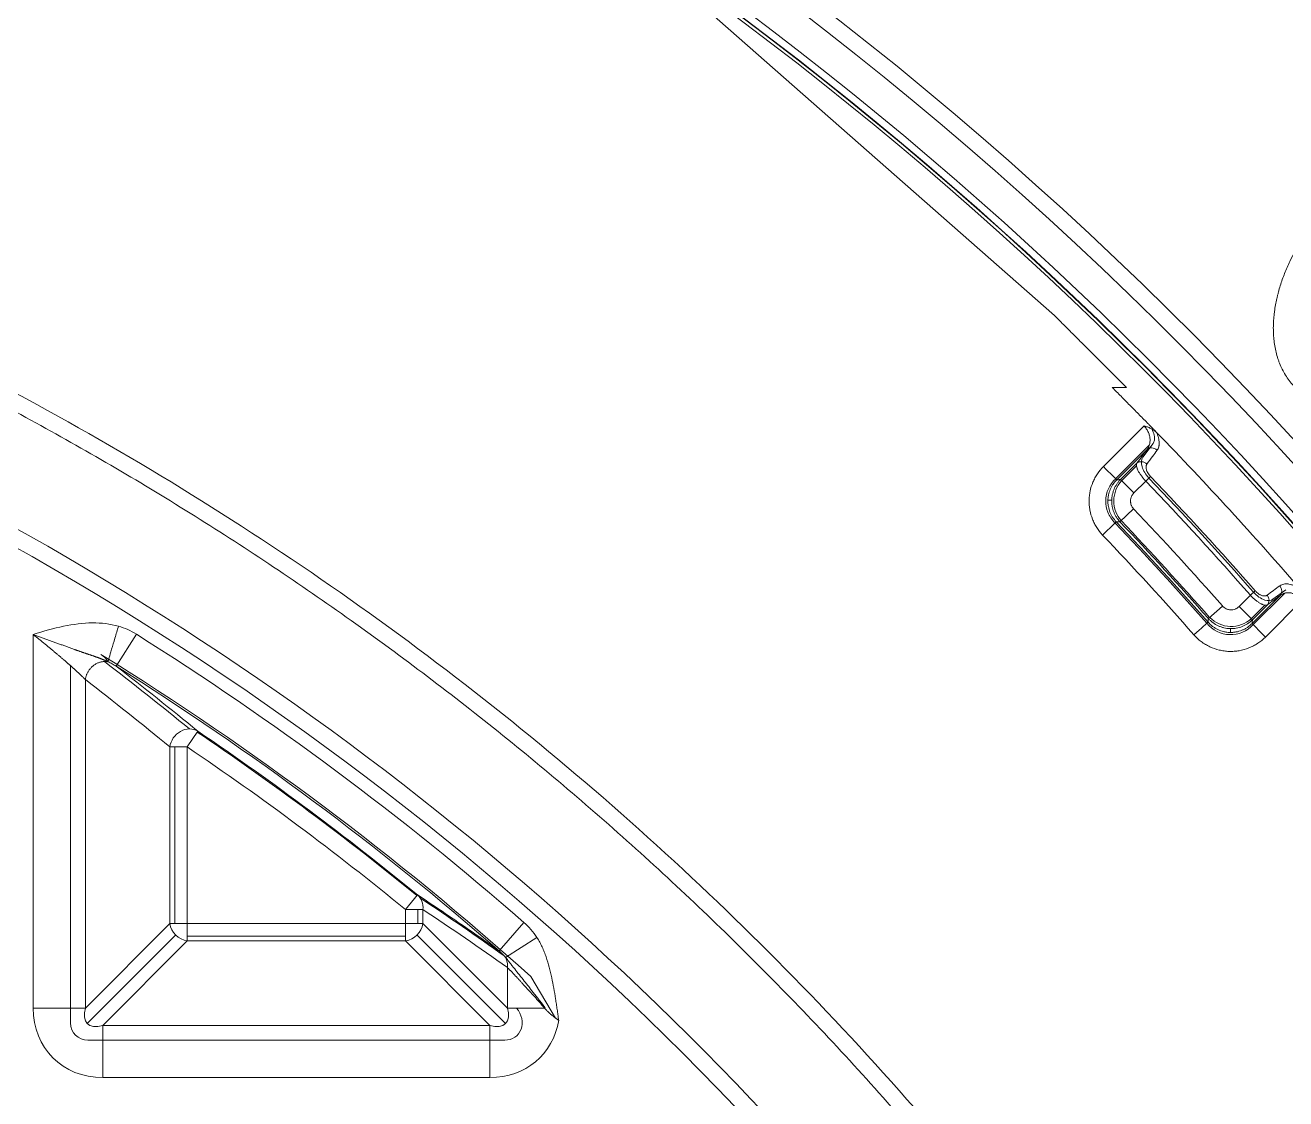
# Model space of a CAD drawing. Header units: millimetres. Extents: x 473 to 1051, y 289 to 609.
# Drawn here: x 673.76 to 707.23, y 509.76 to 538.28 of the extents above; entities that cross this region are included whole.
import ezdxf

# ---------------------------------------------------------------- set-up
doc = ezdxf.new("R2010")
doc.units = ezdxf.units.MM
doc.layers.add('core', color=7, linetype='Continuous', lineweight=20)

msp = doc.modelspace()

# ---------------------------------------------------------------- linework, layer by layer
at = {"layer": 'core', "lineweight": 18}
for p, q in [((701.084, 530.573), (691.69, 538.846)), ((702.62, 528.66), (702.997, 528.66))]:
    msp.add_line(p, q, dxfattribs=at)
at = {"layer": 'core', "lineweight": 13}
for p, q in [((702.384, 526.558), (703.462, 527.637)), ((703.431, 526.806), (703.702, 527.174)), ((702.709, 526.236), (703.605, 527.133)), ((703.542, 527.013), (702.739, 526.209)), ((703.271, 526.646), (702.837, 526.212)), ((702.865, 526.183), (703.261, 526.579)), ((702.837, 526.212), (703.191, 525.857)), ((703.509, 526.175), (703.191, 525.857)), ((703.509, 526.175), (703.635, 526.295)), ((702.822, 525.094), (703.185, 525.438)), ((706.286, 523.142), (706.417, 523.257)), ((707.197, 523.197), (706.36, 522.361)), ((707.226, 523.284), (706.886, 523.034)), ((705.171, 522.523), (705.546, 522.854)), ((705.984, 522.841), (706.286, 523.142)), ((706.339, 522.486), (705.984, 522.841)), ((706.673, 522.877), (706.31, 522.515)), ((706.332, 522.39), (707.079, 523.137)), ((706.339, 522.486), (706.738, 522.886)), ((707.665, 523.009), (706.686, 522.031)), ((673.966, 522.096), (673.966, 512.175)), ((676.173, 521.254), (676.708, 522.105)), ((674.96, 521.268), (674.96, 511.783)), ((675.353, 512.175), (675.353, 520.899)), ((678.058, 519.111), (678.34, 519.527)), ((677.596, 519.111), (678.058, 519.111)), ((677.596, 519.111), (677.596, 514.419)), ((677.727, 519.111), (677.727, 514.419)), ((678.058, 514.419), (678.058, 519.111)), ((683.853, 514.792), (684.171, 515.181)), ((684.315, 514.792), (683.853, 514.792)), ((683.853, 514.792), (683.853, 514.419)), ((684.184, 514.792), (684.184, 514.419)), ((684.315, 514.419), (684.315, 514.792)), ((686.997, 514.449), (686.336, 513.693)), ((675.353, 512.175), (677.596, 514.419)), ((675.403, 511.764), (677.754, 514.115)), ((678.058, 514.419), (677.596, 514.419)), ((678.058, 513.956), (678.058, 514.419)), ((683.853, 514.419), (678.058, 514.419)), ((683.853, 513.956), (683.853, 514.419)), ((684.315, 514.419), (683.853, 514.419)), ((686.508, 511.764), (684.157, 514.115)), ((684.315, 514.419), (686.558, 512.175)), ((678.058, 513.956), (675.815, 511.713)), ((683.853, 514.087), (678.058, 514.087)), ((678.058, 513.956), (683.853, 513.956)), ((686.096, 511.713), (683.853, 513.956)), ((686.512, 513.515), (687.344, 514.047)), ((686.558, 513.25), (686.558, 512.175)), ((687.179, 513.012), (687.834, 511.91)), ((675.353, 512.175), (673.966, 512.175)), ((675.815, 510.327), (675.815, 511.713)), ((686.096, 511.713), (675.815, 511.713)), ((686.096, 511.713), (686.096, 510.327)), ((675.422, 511.321), (686.489, 511.321)), ((675.815, 510.327), (686.096, 510.327))]:
    msp.add_line(p, q, dxfattribs=at)
at = {"layer": 'core', "lineweight": 18}
for centre, radius, start, end in [((633.422, 459.219), 100.547, 306.63636, 233.36541), ((633.422, 459.219), 99.038, 307.10125, 78.9399), ((633.422, 459.219), 98.958, 307.11669, 78.9275), ((633.422, 453.183), 81.732, 15.12421, 74.87579), ((633.422, 459.219), 98.032, 40.80959, 44.12223), ((633.422, 459.219), 98.032, 307.23998, 37.69294), ((647.506, 463.243), 47.654, 55.0062, 82.5378)]:
    msp.add_arc(centre, radius, start, end, dxfattribs=at)
at = {"layer": 'core', "lineweight": 13}
for centre, radius, start, end in [((633.422, 459.219), 100.107, 306.80958, 233.19042), ((633.422, 459.219), 99.239, 307.05866, 79.0173), ((633.422, 459.219), 99.048, 307.09926, 78.94197), ((633.422, 453.183), 82.176, 15.12421, 68.56259), ((633.422, 459.219), 96.929, 41.26022, 43.69116), ((633.422, 459.219), 97.045, 41.26022, 43.69116), ((633.422, 459.219), 97.103, 41.26022, 43.69116), ((633.422, 453.183), 81.386, 48.83127, 57.8694), ((633.422, 453.183), 80.432, 48.05975, 58.23789), ((633.422, 453.183), 80.382, 48.83127, 57.8694), ((633.422, 453.183), 80.094, 50.69718, 55.90033), ((633.422, 453.183), 80.119, 50.69718, 55.90033), ((633.422, 453.183), 79.617, 50.69718, 55.90033)]:
    msp.add_arc(centre, radius, start, end, dxfattribs=at)
for centre, major_axis, ratio, start_param, end_param in [((703.684, 526.871), (0.162, -0.119), 0.862896, 1.424734, 2.968271), ((702.384, 526.563), (0.356, -0.355), 0.00741, 4.719789, 6.195916), ((703.413, 526.505), (0.162, -0.119), 0.862867, 1.42407, 2.968288), ((632.699, 458.674), (72.922, 64.096), 0.995496, 0.001171, 0.037385), ((702.362, 524.746), (0.365, 0.347), 0.007591, 4.705175, 6.188302), ((632.665, 458.644), (78.244, 56.519), 0.99608, 0.096329, 0.13387), ((632.701, 458.676), (78.273, 56.471), 0.996123, 0.096918, 0.134476), ((632.699, 458.674), (72.546, 63.765), 0.995449, 0.001171, 0.037385), ((632.735, 458.705), (72.543, 63.762), 0.995496, 0.001172, 0.037402), ((632.701, 458.67), (77.834, 56.223), 0.99608, 0.096342, 0.1339), ((706.938, 523.278), (-0.119, 0.162), 0.865278, 3.316343, 4.784218), ((706.597, 523.028), (-0.119, 0.162), 0.865271, 3.316339, 4.784526), ((704.787, 522.096), (0.377, 0.333), 0.007857, 4.705466, 6.188233), ((706.686, 522.036), (-0.355, 0.356), 0.0074, 0.087269, 1.578206), ((622.837, 453.183), (86.789, 0), 0.992534, 0.880253, 0.913557), ((622.429, 453.183), (-86.346, 0), 0.992534, 4.019305, 4.052622), ((678.058, 519.111), (0.32, 0.388), 0.873673, 0.107782, 2.19495), ((683.853, 514.792), (-0.277, -0.42), 0.889007, 2.102043, 3.027045), ((642.572, 453.183), (75.019, 0), 0.992534, 0.94567, 0.981852), ((642.98, 453.183), (74.576, 0), 0.992534, 0.946713, 0.983307), ((678.058, 514.419), (0.356, -0.356), 0.854588, 4.005238, 5.41954), ((683.853, 514.419), (0.356, 0.356), 0.854588, 4.005238, 5.41954), ((676.156, 512.517), (-1.665, -1.665), 0.854588, 5.576034, 6.990337), ((676.156, 512.517), (0.753, 0.753), 0.472398, 2.434441, 3.848744), ((685.755, 512.517), (-0.753, 0.753), 0.472398, 2.434441, 3.848744), ((686.403, 511.868), (0.416, -0.416), 0.854588, 5.576034, 7.738728), ((675.508, 511.868), (-0.416, -0.416), 0.854588, 5.576034, 6.990337), ((685.755, 512.517), (1.665, -1.665), 0.854588, 5.576034, 6.838519)]:
    msp.add_ellipse(centre, major_axis=major_axis, ratio=ratio, start_param=start_param, end_param=end_param, dxfattribs=at)
at = {"layer": 'core', "lineweight": 18}
for points, knots in [([(707.429, 528.712), (707.349, 528.799), (707.279, 528.892), (707.157, 529.089), (707.105, 529.193), (707.05, 529.329), (707.04, 529.357), (707.021, 529.412), (706.993, 529.496), (706.971, 529.58), (706.933, 529.751), (706.915, 529.866), (706.903, 530.013), (706.901, 530.042), (706.898, 530.101), (706.895, 530.188), (706.895, 530.276), (706.901, 530.45), (706.911, 530.566), (706.942, 530.796), (706.963, 530.91), (706.995, 531.052), (707.002, 531.081), (707.016, 531.138), (707.023, 531.166), (707.046, 531.251), (707.062, 531.307), (707.114, 531.474), (707.153, 531.583), (707.238, 531.798), (707.284, 531.904), (707.432, 532.218), (707.545, 532.42), (707.701, 532.667), (707.733, 532.716), (707.798, 532.813), (707.898, 532.956), (708.004, 533.095), (708.223, 533.367), (708.378, 533.54), (708.544, 533.705)], [0, 0, 0, 0, 0.0625, 0.0625, 0.125, 0.125, 0.140625, 0.140625, 0.15625, 0.1875, 0.1875, 0.25, 0.25, 0.265625, 0.265625, 0.28125, 0.3125, 0.3125, 0.375, 0.375, 0.4375, 0.4375, 0.453125, 0.453125, 0.46875, 0.46875, 0.5, 0.5, 0.5625, 0.5625, 0.625, 0.625, 0.75, 0.75, 0.78125, 0.78125, 0.8125, 0.875, 0.875, 1, 1, 1, 1]), ([(703.462, 527.637), (703.47, 527.635), (703.478, 527.634), (703.493, 527.629), (703.515, 527.623), (703.538, 527.616), (703.582, 527.6), (703.611, 527.587), (703.653, 527.566), (703.666, 527.558), (703.693, 527.542), (703.706, 527.533), (703.744, 527.506), (703.768, 527.486), (703.79, 527.464)], [0, 0, 0, 0, 0.0625, 0.0625, 0.125, 0.25, 0.25, 0.5, 0.5, 0.625, 0.625, 0.75, 0.75, 1, 1, 1, 1]), ([(675.954, 521.372), (675.948, 521.375), (675.938, 521.38), (675.922, 521.387), (675.906, 521.395), (675.89, 521.402), (675.874, 521.409), (675.857, 521.416), (675.841, 521.423), (675.824, 521.43), (675.806, 521.437), (675.789, 521.444), (675.771, 521.451), (675.754, 521.458), (675.736, 521.465), (675.718, 521.472), (675.699, 521.479), (675.681, 521.486), (675.662, 521.493), (675.644, 521.499), (675.625, 521.506), (675.606, 521.513), (675.586, 521.52), (675.567, 521.527), (675.547, 521.533), (675.528, 521.54), (675.508, 521.547), (675.488, 521.554), (675.468, 521.561), (675.448, 521.567), (675.427, 521.574), (675.407, 521.581), (675.386, 521.588), (675.365, 521.595), (675.345, 521.602), (675.324, 521.609), (675.302, 521.617), (675.281, 521.624), (675.26, 521.631), (675.238, 521.639), (675.217, 521.646), (675.195, 521.654), (675.173, 521.661), (675.151, 521.669), (675.129, 521.677), (675.107, 521.685), (675.085, 521.693), (675.054, 521.704), (675.016, 521.718), (674.97, 521.735), (674.923, 521.752), (674.877, 521.769), (674.83, 521.786), (674.783, 521.802), (674.735, 521.819), (674.688, 521.836), (674.64, 521.853), (674.592, 521.87), (674.544, 521.887), (674.496, 521.904), (674.448, 521.921), (674.4, 521.938), (674.352, 521.955), (674.303, 521.973), (674.255, 521.99), (674.207, 522.008), (674.158, 522.025), (674.11, 522.043), (674.062, 522.06), (674.014, 522.078), (673.982, 522.09), (673.966, 522.096)], [0, 0, 0, 0, 0.009629, 0.019295, 0.028997, 0.038735, 0.04851, 0.058323, 0.068172, 0.078059, 0.087982, 0.097943, 0.107941, 0.117976, 0.128049, 0.138158, 0.148305, 0.158489, 0.168709, 0.178966, 0.18926, 0.19959, 0.209957, 0.22036, 0.2308, 0.241275, 0.251787, 0.262335, 0.272919, 0.283538, 0.294194, 0.304887, 0.315615, 0.32638, 0.337182, 0.348021, 0.358897, 0.36981, 0.380762, 0.391751, 0.40278, 0.413848, 0.424956, 0.436105, 0.447295, 0.458528, 0.469803, 0.481122, 0.504184, 0.527174, 0.550096, 0.572954, 0.595753, 0.618499, 0.641196, 0.663852, 0.686471, 0.709059, 0.73162, 0.75416, 0.77668, 0.799182, 0.821666, 0.84413, 0.866568, 0.888973, 0.911334, 0.933638, 0.955865, 0.977995, 1, 1, 1, 1]), ([(675.353, 520.899), (675.35, 520.901), (675.346, 520.906), (675.339, 520.913), (675.331, 520.921), (675.324, 520.929), (675.316, 520.936), (675.308, 520.945), (675.299, 520.953), (675.291, 520.961), (675.282, 520.97), (675.273, 520.979), (675.263, 520.988), (675.254, 520.997), (675.244, 521.007), (675.234, 521.016), (675.224, 521.026), (675.213, 521.036), (675.202, 521.047), (675.191, 521.057), (675.18, 521.068), (675.169, 521.079), (675.157, 521.09), (675.145, 521.101), (675.132, 521.112), (675.12, 521.124), (675.107, 521.136), (675.094, 521.148), (675.08, 521.16), (675.067, 521.172), (675.053, 521.185), (675.039, 521.198), (675.024, 521.211), (675.01, 521.224), (674.995, 521.237), (674.979, 521.251), (674.964, 521.265), (674.948, 521.279), (674.932, 521.293), (674.916, 521.307), (674.899, 521.322), (674.882, 521.336), (674.865, 521.351), (674.848, 521.366), (674.83, 521.382), (674.813, 521.397), (674.794, 521.413), (674.762, 521.441), (674.714, 521.482), (674.651, 521.536), (674.586, 521.591), (674.52, 521.646), (674.453, 521.702), (674.396, 521.75), (674.348, 521.79), (674.311, 521.821), (674.273, 521.851), (674.235, 521.882), (674.197, 521.913), (674.159, 521.943), (674.12, 521.974), (674.082, 522.005), (674.043, 522.035), (674.005, 522.065), (673.979, 522.086), (673.966, 522.096)], [0, 0, 0, 0, 0.008812, 0.017701, 0.02667, 0.035717, 0.044844, 0.05405, 0.063337, 0.072705, 0.082154, 0.091685, 0.101298, 0.110993, 0.120771, 0.130633, 0.140578, 0.150606, 0.16072, 0.170917, 0.1812, 0.191568, 0.202021, 0.212561, 0.223186, 0.233898, 0.244697, 0.255583, 0.266556, 0.277617, 0.288766, 0.300002, 0.311327, 0.322741, 0.334243, 0.345834, 0.357515, 0.369285, 0.381144, 0.393094, 0.405134, 0.417264, 0.429484, 0.441795, 0.454197, 0.466691, 0.479275, 0.491951, 0.533977, 0.576129, 0.618411, 0.660825, 0.703372, 0.746056, 0.769236, 0.792397, 0.815539, 0.838663, 0.861767, 0.884853, 0.90792, 0.930968, 0.953997, 0.977008, 1, 1, 1, 1]), ([(687.545, 512.17), (687.54, 512.177), (687.53, 512.189), (687.514, 512.208), (687.499, 512.226), (687.483, 512.245), (687.467, 512.264), (687.451, 512.282), (687.435, 512.301), (687.418, 512.32), (687.402, 512.338), (687.386, 512.357), (687.369, 512.376), (687.352, 512.395), (687.335, 512.414), (687.319, 512.432), (687.302, 512.451), (687.284, 512.47), (687.267, 512.489), (687.25, 512.508), (687.233, 512.527), (687.215, 512.546), (687.198, 512.565), (687.181, 512.584), (687.163, 512.603), (687.146, 512.622), (687.128, 512.641), (687.111, 512.66), (687.093, 512.679), (687.076, 512.698), (687.058, 512.718), (687.04, 512.737), (687.023, 512.756), (687.006, 512.775), (686.988, 512.794), (686.971, 512.814), (686.951, 512.835), (686.93, 512.859), (686.907, 512.885), (686.884, 512.909), (686.862, 512.934), (686.84, 512.957), (686.819, 512.98), (686.798, 513.003), (686.777, 513.024), (686.757, 513.045), (686.738, 513.066), (686.719, 513.086), (686.7, 513.105), (686.682, 513.124), (686.665, 513.142), (686.648, 513.159), (686.631, 513.176), (686.616, 513.192), (686.6, 513.207), (686.586, 513.222), (686.572, 513.236), (686.563, 513.245), (686.559, 513.25)], [0, 0, 0, 0, 0.014011, 0.028106, 0.042286, 0.056551, 0.070901, 0.085338, 0.099861, 0.11447, 0.129167, 0.143951, 0.158823, 0.173783, 0.188832, 0.203971, 0.219198, 0.234516, 0.249923, 0.265421, 0.28101, 0.29669, 0.312462, 0.328325, 0.34428, 0.360328, 0.376469, 0.392702, 0.409029, 0.42545, 0.441965, 0.458573, 0.475276, 0.492074, 0.508967, 0.525955, 0.543039, 0.566444, 0.589656, 0.612678, 0.635515, 0.658171, 0.680651, 0.702958, 0.725099, 0.747077, 0.768897, 0.790565, 0.812084, 0.833461, 0.854701, 0.875809, 0.896791, 0.917652, 0.938397, 0.959033, 0.979565, 1, 1, 1, 1]), ([(687.675, 512.04), (687.652, 512.061), (687.629, 512.082), (687.587, 512.126), (687.567, 512.149), (687.548, 512.173)], [0, 0, 0, 0, 0.5, 0.5, 1, 1, 1, 1]), ([(687.916, 511.853), (687.91, 511.857), (687.898, 511.865), (687.88, 511.878), (687.863, 511.89), (687.847, 511.901), (687.831, 511.912), (687.817, 511.923), (687.803, 511.933), (687.79, 511.943), (687.77, 511.958), (687.745, 511.978), (687.719, 512), (687.697, 512.022), (687.683, 512.034), (687.675, 512.041)], [0, 0, 0, 0, 0.073319, 0.143798, 0.21144, 0.276247, 0.338221, 0.397368, 0.453693, 0.507204, 0.557913, 0.69553, 0.821429, 0.893896, 1, 1, 1, 1])]:
    msp.add_open_spline(points, degree=3, knots=knots, dxfattribs=at)
for points, degree in [([(666.379, 531.908), (672.596, 529.29), (684.401, 522.567), (699.227, 508.585), (710.332, 491.5), (714.84, 478.684), (716.305, 472.101)], 3), ([(702.997, 528.66), (701.083, 530.573)], 1), ([(702.62, 528.66), (703.546, 527.723)], 1), ([(703.546, 527.723), (703.794, 527.467)], 1), ([(673.966, 522.096), (674.243, 522.19), (674.78, 522.333), (675.553, 522.441), (676.012, 522.379), (676.231, 522.32)], 3)]:
    msp.add_open_spline(points, degree=degree, dxfattribs=at)
at = {"layer": 'core', "lineweight": 13}
for points, knots in [([(715.873, 472.008), (715.468, 473.826), (715.014, 475.585), (714.024, 478.984), (713.488, 480.623), (712.354, 483.78), (711.756, 485.299), (710.825, 487.486), (710.508, 488.2), (710.027, 489.248), (709.785, 489.767), (709.499, 490.362), (709.356, 490.657), (709.284, 490.804), (709.248, 490.878), (709.23, 490.914), (709.221, 490.933), (709.216, 490.942), (709.214, 490.947), (709.213, 490.949), (709.212, 490.95), (709.212, 490.95), (709.212, 490.951), (709.212, 490.951), (708.427, 492.547), (707.602, 494.095), (705.886, 497.095), (704.995, 498.546), (703.156, 501.352), (702.209, 502.707), (700.754, 504.666), (700.264, 505.307), (699.52, 506.251), (699.147, 506.718), (698.708, 507.255), (698.488, 507.522), (698.377, 507.655), (698.322, 507.721), (698.295, 507.754), (698.281, 507.771), (698.274, 507.779), (698.27, 507.783), (698.269, 507.785), (698.268, 507.786), (698.267, 507.787), (698.267, 507.787), (697.128, 509.152), (695.954, 510.471), (693.543, 513.016), (692.307, 514.242), (689.781, 516.599), (688.49, 517.73), (685.864, 519.897), (684.527, 520.933), (681.816, 522.909), (680.441, 523.849), (677.66, 525.634), (676.254, 526.479), (673.417, 528.075), (671.987, 528.826), (669.109, 530.234), (667.661, 530.892), (666.208, 531.504)], [0, 0, 0, 0, 0.0625, 0.0625, 0.125, 0.125, 0.1875, 0.1875, 0.21875, 0.21875, 0.234375, 0.242188, 0.246094, 0.248047, 0.249023, 0.249512, 0.249756, 0.249878, 0.249939, 0.249969, 0.249985, 0.249992, 0.249992, 0.25, 0.25, 0.3125, 0.3125, 0.375, 0.375, 0.4375, 0.4375, 0.46875, 0.46875, 0.484375, 0.492188, 0.496094, 0.498047, 0.499023, 0.499512, 0.499756, 0.499878, 0.499939, 0.499969, 0.499985, 0.499985, 0.5, 0.5, 0.5625, 0.5625, 0.625, 0.625, 0.6875, 0.6875, 0.75, 0.75, 0.8125, 0.8125, 0.875, 0.875, 0.9375, 0.9375, 1, 1, 1, 1]), ([(703.462, 527.637), (703.475, 527.624), (703.487, 527.611), (703.503, 527.59), (703.509, 527.583), (703.519, 527.569), (703.534, 527.547), (703.547, 527.525), (703.564, 527.495), (703.571, 527.48), (703.584, 527.45), (703.59, 527.435), (703.6, 527.405), (703.609, 527.376), (703.615, 527.347), (703.62, 527.318), (703.621, 527.303), (703.624, 527.262), (703.623, 527.235), (703.618, 527.184), (703.613, 527.159), (703.602, 527.124), (703.598, 527.113), (703.59, 527.091), (703.585, 527.081), (703.569, 527.05), (703.556, 527.031), (703.542, 527.013)], [0, 0, 0, 0, 0.0625, 0.0625, 0.09375, 0.09375, 0.125, 0.1875, 0.1875, 0.25, 0.25, 0.3125, 0.3125, 0.375, 0.4375, 0.4375, 0.5, 0.5, 0.625, 0.625, 0.75, 0.75, 0.8125, 0.8125, 0.875, 0.875, 1, 1, 1, 1]), ([(703.666, 527.558), (703.731, 527.445), (703.752, 527.337), (703.731, 527.225), (703.719, 527.197), (703.702, 527.174)], [0, 0, 0, 0, 0.71356, 0.71356, 1, 1, 1, 1]), ([(703.792, 527.466), (703.804, 527.442), (703.814, 527.417), (703.832, 527.369), (703.839, 527.346), (703.858, 527.276), (703.864, 527.233), (703.865, 527.172), (703.864, 527.153), (703.861, 527.125), (703.86, 527.116), (703.856, 527.098), (703.854, 527.09), (703.842, 527.048), (703.828, 527.018), (703.809, 526.992)], [0, 0, 0, 0, 0.125, 0.125, 0.25, 0.25, 0.5, 0.5, 0.625, 0.625, 0.6875, 0.6875, 0.75, 0.75, 1, 1, 1, 1]), ([(703.271, 526.646), (703.317, 526.707), (703.362, 526.769), (703.452, 526.891), (703.497, 526.952), (703.542, 527.013)], [0, 0, 0, 0, 0.5, 0.5, 1, 1, 1, 1]), ([(703.809, 526.992), (703.769, 526.938), (703.729, 526.883), (703.639, 526.761), (703.589, 526.693), (703.539, 526.625)], [0, 0, 0, 0, 0.446115, 0.446115, 1, 1, 1, 1]), ([(702.384, 526.558), (702.325, 526.498), (702.271, 526.433), (702.213, 526.346), (702.202, 526.329), (702.18, 526.293), (702.169, 526.274), (702.139, 526.219), (702.121, 526.181), (702.073, 526.066), (702.048, 525.987), (702.026, 525.884), (702.022, 525.863), (702.016, 525.821), (702.013, 525.8), (702.006, 525.738), (702.003, 525.696), (702.002, 525.611), (702.004, 525.569), (702.009, 525.506), (702.012, 525.485), (702.017, 525.444), (702.021, 525.423), (702.04, 525.32), (702.063, 525.239), (702.109, 525.123), (702.126, 525.085), (702.154, 525.029), (702.164, 525.01), (702.185, 524.974), (702.196, 524.956), (702.253, 524.867), (702.304, 524.802), (702.362, 524.74)], [0, 0, 0, 0, 0.125, 0.125, 0.15625, 0.15625, 0.1875, 0.1875, 0.25, 0.25, 0.375, 0.375, 0.40625, 0.40625, 0.4375, 0.4375, 0.5, 0.5, 0.5625, 0.5625, 0.59375, 0.59375, 0.625, 0.625, 0.75, 0.75, 0.8125, 0.8125, 0.84375, 0.84375, 0.875, 0.875, 1, 1, 1, 1]), ([(703.271, 526.646), (703.266, 526.637), (703.262, 526.626), (703.26, 526.606), (703.26, 526.599), (703.26, 526.585), (703.261, 526.577), (703.265, 526.553), (703.269, 526.536), (703.279, 526.507), (703.283, 526.497), (703.292, 526.477), (703.296, 526.466), (703.312, 526.434), (703.325, 526.412), (703.346, 526.377), (703.354, 526.365), (703.37, 526.342), (703.378, 526.33), (703.405, 526.294), (703.424, 526.27), (703.454, 526.234), (703.465, 526.222), (703.486, 526.198), (703.497, 526.187), (703.509, 526.175)], [0, 0, 0, 0, 0.125, 0.125, 0.1875, 0.1875, 0.25, 0.25, 0.375, 0.375, 0.4375, 0.4375, 0.5, 0.5, 0.625, 0.625, 0.6875, 0.6875, 0.75, 0.75, 0.875, 0.875, 0.9375, 0.9375, 1, 1, 1, 1]), ([(703.593, 526.255), (703.505, 526.347), (703.44, 526.457), (703.379, 526.659), (703.389, 526.748), (703.431, 526.806)], [0, 0, 0, 0, 0.472532, 0.472532, 1, 1, 1, 1]), ([(703.539, 526.625), (703.533, 526.617), (703.528, 526.608), (703.522, 526.593), (703.52, 526.587), (703.518, 526.576), (703.517, 526.57), (703.515, 526.552), (703.515, 526.54), (703.517, 526.519), (703.518, 526.512), (703.52, 526.498), (703.522, 526.491), (703.528, 526.468), (703.533, 526.453), (703.543, 526.429), (703.547, 526.421), (703.555, 526.405), (703.559, 526.397), (703.573, 526.373), (703.584, 526.357), (703.602, 526.333), (703.608, 526.326), (703.621, 526.31), (703.628, 526.303), (703.635, 526.295)], [0, 0, 0, 0, 0.125, 0.125, 0.1875, 0.1875, 0.25, 0.25, 0.375, 0.375, 0.4375, 0.4375, 0.5, 0.5, 0.625, 0.625, 0.6875, 0.6875, 0.75, 0.75, 0.875, 0.875, 0.9375, 0.9375, 1, 1, 1, 1]), ([(702.71, 526.235), (702.545, 526.086), (702.448, 525.87), (702.445, 525.547), (702.464, 525.444), (702.545, 525.238), (702.61, 525.142), (702.695, 525.06)], [0, 0, 0, 0, 0.500414, 0.500414, 0.735298, 0.735298, 1, 1, 1, 1]), ([(702.739, 526.209), (702.702, 526.172), (702.669, 526.132), (702.632, 526.079), (702.625, 526.068), (702.612, 526.046), (702.605, 526.035), (702.587, 526), (702.575, 525.977), (702.545, 525.906), (702.53, 525.857), (702.516, 525.794), (702.514, 525.781), (702.51, 525.755), (702.508, 525.743), (702.504, 525.704), (702.502, 525.678), (702.502, 525.626), (702.503, 525.6), (702.506, 525.561), (702.507, 525.548), (702.511, 525.523), (702.513, 525.51), (702.525, 525.446), (702.539, 525.397), (702.568, 525.325), (702.579, 525.302), (702.596, 525.267), (702.603, 525.256), (702.616, 525.233), (702.622, 525.222), (702.657, 525.168), (702.689, 525.128), (702.725, 525.09)], [0, 0, 0, 0, 0.125, 0.125, 0.15625, 0.15625, 0.1875, 0.1875, 0.25, 0.25, 0.375, 0.375, 0.40625, 0.40625, 0.4375, 0.4375, 0.5, 0.5, 0.5625, 0.5625, 0.59375, 0.59375, 0.625, 0.625, 0.75, 0.75, 0.8125, 0.8125, 0.84375, 0.84375, 0.875, 0.875, 1, 1, 1, 1]), ([(702.837, 526.212), (702.818, 526.193), (702.801, 526.174), (702.769, 526.134), (702.753, 526.113), (702.711, 526.049), (702.686, 526.004), (702.661, 525.944), (702.657, 525.932), (702.648, 525.908), (702.636, 525.872), (702.626, 525.834), (702.61, 525.76), (702.605, 525.709), (702.603, 525.631), (702.604, 525.605), (702.608, 525.566), (702.609, 525.553), (702.612, 525.528), (702.614, 525.515), (702.626, 525.451), (702.64, 525.402), (702.667, 525.33), (702.678, 525.306), (702.695, 525.272), (702.701, 525.26), (702.714, 525.238), (702.721, 525.227), (702.755, 525.172), (702.786, 525.131), (702.822, 525.094)], [0, 0, 0, 0, 0.0625, 0.0625, 0.125, 0.125, 0.25, 0.25, 0.28125, 0.28125, 0.3125, 0.375, 0.375, 0.5, 0.5, 0.5625, 0.5625, 0.59375, 0.59375, 0.625, 0.625, 0.75, 0.75, 0.8125, 0.8125, 0.84375, 0.84375, 0.875, 0.875, 1, 1, 1, 1]), ([(702.866, 526.182), (702.737, 526.038), (702.662, 525.849), (702.658, 525.554), (702.677, 525.451), (702.748, 525.27), (702.795, 525.193), (702.854, 525.124)], [0, 0, 0, 0, 0.498205, 0.498205, 0.765595, 0.765595, 1, 1, 1, 1]), ([(702.739, 526.209), (702.755, 526.209), (702.771, 526.21), (702.796, 526.21), (702.804, 526.211), (702.82, 526.211), (702.829, 526.211), (702.837, 526.212)], [0, 0, 0, 0, 0.5, 0.5, 0.75, 0.75, 1, 1, 1, 1]), ([(703.191, 525.857), (703.184, 525.85), (703.178, 525.843), (703.165, 525.828), (703.159, 525.82), (703.143, 525.797), (703.134, 525.78), (703.123, 525.753), (703.119, 525.744), (703.114, 525.725), (703.111, 525.716), (703.105, 525.688), (703.103, 525.669), (703.103, 525.639), (703.103, 525.63), (703.105, 525.61), (703.106, 525.601), (703.111, 525.572), (703.116, 525.553), (703.127, 525.527), (703.131, 525.518), (703.14, 525.5), (703.144, 525.492), (703.16, 525.467), (703.172, 525.452), (703.185, 525.438)], [0, 0, 0, 0, 0.0625, 0.0625, 0.125, 0.125, 0.25, 0.25, 0.3125, 0.3125, 0.375, 0.375, 0.5, 0.5, 0.5625, 0.5625, 0.625, 0.625, 0.75, 0.75, 0.8125, 0.8125, 0.875, 0.875, 1, 1, 1, 1]), ([(702.502, 525.665), (702.519, 525.665), (702.536, 525.666), (702.562, 525.667), (702.57, 525.667), (702.587, 525.667), (702.596, 525.668), (702.604, 525.668)], [0, 0, 0, 0, 0.5, 0.5, 0.75, 0.75, 1, 1, 1, 1]), ([(702.725, 525.09), (702.742, 525.091), (702.758, 525.091), (702.782, 525.092), (702.79, 525.092), (702.806, 525.093), (702.814, 525.093), (702.822, 525.094)], [0, 0, 0, 0, 0.5, 0.5, 0.75, 0.75, 1, 1, 1, 1]), ([(706.373, 523.219), (706.416, 523.17), (706.464, 523.128), (706.566, 523.056), (706.62, 523.029), (706.76, 522.987), (706.835, 522.996), (706.886, 523.034)], [0, 0, 0, 0, 0.244875, 0.244875, 0.516175, 0.516175, 1, 1, 1, 1]), ([(706.417, 523.257), (706.423, 523.249), (706.43, 523.242), (706.444, 523.228), (706.451, 523.221), (706.473, 523.201), (706.488, 523.189), (706.51, 523.174), (706.518, 523.169), (706.533, 523.159), (706.54, 523.155), (706.563, 523.144), (706.577, 523.137), (706.606, 523.128), (706.619, 523.125), (706.645, 523.121), (706.657, 523.121), (706.675, 523.122), (706.68, 523.123), (706.691, 523.125), (706.696, 523.127), (706.711, 523.132), (706.72, 523.137), (706.728, 523.142)], [0, 0, 0, 0, 0.0625, 0.0625, 0.125, 0.125, 0.25, 0.25, 0.3125, 0.3125, 0.375, 0.375, 0.5, 0.5, 0.625, 0.625, 0.75, 0.75, 0.8125, 0.8125, 0.875, 0.875, 1, 1, 1, 1]), ([(706.728, 523.142), (706.782, 523.182), (706.836, 523.222), (706.893, 523.264), (706.896, 523.266), (706.955, 523.309), (707.012, 523.351), (707.069, 523.393)], [0, 0, 0, 0, 0.47677, 0.47677, 0.5, 0.5, 1, 1, 1, 1]), ([(707.069, 523.393), (707.084, 523.404), (707.1, 523.413), (707.134, 523.428), (707.153, 523.433), (707.192, 523.441), (707.213, 523.443), (707.245, 523.443), (707.257, 523.443), (707.28, 523.441), (707.292, 523.439), (707.328, 523.434), (707.353, 523.428), (707.391, 523.415), (707.404, 523.411), (707.431, 523.4), (707.444, 523.395), (707.484, 523.376), (707.511, 523.362), (707.552, 523.336), (707.566, 523.327), (707.594, 523.309), (707.608, 523.299), (707.621, 523.288)], [0, 0, 0, 0, 0.125, 0.125, 0.25, 0.25, 0.375, 0.375, 0.4375, 0.4375, 0.5, 0.5, 0.625, 0.625, 0.6875, 0.6875, 0.75, 0.75, 0.875, 0.875, 0.9375, 0.9375, 1, 1, 1, 1]), ([(707.665, 523.009), (707.654, 523.023), (707.643, 523.036), (707.619, 523.061), (707.606, 523.074), (707.567, 523.108), (707.54, 523.127), (707.506, 523.148), (707.499, 523.152), (707.485, 523.159), (707.478, 523.163), (707.457, 523.173), (707.429, 523.185), (707.401, 523.193), (707.374, 523.2), (707.36, 523.203), (707.32, 523.209), (707.294, 523.21), (707.257, 523.208), (707.245, 523.206), (707.221, 523.203), (707.209, 523.2), (707.176, 523.191), (707.155, 523.183), (707.115, 523.163), (707.097, 523.151), (707.079, 523.137)], [0, 0, 0, 0, 0.0625, 0.0625, 0.125, 0.125, 0.25, 0.25, 0.28125, 0.28125, 0.3125, 0.3125, 0.375, 0.4375, 0.4375, 0.5, 0.5, 0.625, 0.625, 0.6875, 0.6875, 0.75, 0.75, 0.875, 0.875, 1, 1, 1, 1]), ([(705.546, 522.854), (705.553, 522.847), (705.56, 522.839), (705.575, 522.825), (705.583, 522.819), (705.608, 522.8), (705.625, 522.79), (705.653, 522.777), (705.663, 522.773), (705.682, 522.766), (705.692, 522.763), (705.721, 522.756), (705.742, 522.753), (705.783, 522.752), (705.803, 522.753), (705.844, 522.761), (705.864, 522.766), (705.892, 522.777), (705.901, 522.782), (705.919, 522.791), (705.928, 522.796), (705.954, 522.813), (705.97, 522.826), (705.984, 522.841)], [0, 0, 0, 0, 0.0625, 0.0625, 0.125, 0.125, 0.25, 0.25, 0.3125, 0.3125, 0.375, 0.375, 0.5, 0.5, 0.625, 0.625, 0.75, 0.75, 0.8125, 0.8125, 0.875, 0.875, 1, 1, 1, 1]), ([(706.286, 523.142), (706.296, 523.13), (706.308, 523.119), (706.33, 523.096), (706.341, 523.085), (706.375, 523.053), (706.398, 523.032), (706.432, 523.004), (706.444, 522.995), (706.467, 522.978), (706.478, 522.97), (706.511, 522.947), (706.532, 522.934), (706.563, 522.916), (706.574, 522.911), (706.593, 522.902), (706.603, 522.898), (706.63, 522.887), (706.647, 522.882), (706.671, 522.877), (706.679, 522.876), (706.693, 522.875), (706.699, 522.875), (706.718, 522.877), (706.729, 522.881), (706.738, 522.886)], [0, 0, 0, 0, 0.0625, 0.0625, 0.125, 0.125, 0.25, 0.25, 0.3125, 0.3125, 0.375, 0.375, 0.5, 0.5, 0.5625, 0.5625, 0.625, 0.625, 0.75, 0.75, 0.8125, 0.8125, 0.875, 0.875, 1, 1, 1, 1]), ([(707.079, 523.137), (707.023, 523.095), (706.966, 523.053), (706.852, 522.97), (706.795, 522.928), (706.738, 522.886)], [0, 0, 0, 0, 0.5, 0.5, 1, 1, 1, 1]), ([(705.171, 522.523), (705.17, 522.515), (705.169, 522.507), (705.168, 522.487), (705.167, 522.475), (705.165, 522.451), (705.164, 522.439), (705.163, 522.426)], [0, 0, 0, 0, 0.25, 0.25, 0.625, 0.625, 1, 1, 1, 1]), ([(705.171, 522.523), (705.189, 522.503), (705.208, 522.484), (705.238, 522.456), (705.249, 522.447), (705.27, 522.429), (705.281, 522.421), (705.335, 522.38), (705.382, 522.353), (705.456, 522.318), (705.481, 522.308), (705.533, 522.29), (705.559, 522.282), (705.638, 522.263), (705.691, 522.256), (705.774, 522.253), (705.801, 522.254), (705.856, 522.258), (705.883, 522.261), (705.964, 522.275), (706.016, 522.29), (706.092, 522.319), (706.117, 522.331), (706.153, 522.349), (706.165, 522.356), (706.189, 522.37), (706.2, 522.377), (706.257, 522.414), (706.3, 522.448), (706.339, 522.486)], [0, 0, 0, 0, 0.0625, 0.0625, 0.09375, 0.09375, 0.125, 0.125, 0.25, 0.25, 0.3125, 0.3125, 0.375, 0.375, 0.5, 0.5, 0.5625, 0.5625, 0.625, 0.625, 0.75, 0.75, 0.8125, 0.8125, 0.84375, 0.84375, 0.875, 0.875, 1, 1, 1, 1]), ([(705.204, 522.553), (705.348, 522.406), (705.547, 522.319), (705.954, 522.306), (706.157, 522.38), (706.309, 522.516)], [0, 0, 0, 0, 0.501648, 0.501648, 1, 1, 1, 1]), ([(706.339, 522.486), (706.338, 522.478), (706.338, 522.47), (706.336, 522.45), (706.335, 522.438), (706.334, 522.414), (706.333, 522.402), (706.332, 522.39)], [0, 0, 0, 0, 0.25, 0.25, 0.625, 0.625, 1, 1, 1, 1]), ([(675.954, 521.372), (675.959, 521.392), (675.981, 521.466), (676.047, 521.692), (676.137, 522), (676.201, 522.217), (676.231, 522.32)], [0, 0, 0, 0, 0.248527, 0.499018, 0.749509, 1, 1, 1, 1]), ([(676.231, 522.32), (676.315, 522.295), (676.397, 522.265), (676.556, 522.193), (676.633, 522.151), (676.708, 522.105)], [0, 0, 0, 0, 0.5, 0.5, 1, 1, 1, 1]), ([(705.132, 522.397), (705.278, 522.213), (705.503, 522.101), (705.968, 522.086), (706.201, 522.185), (706.358, 522.361)], [0, 0, 0, 0, 0.498514, 0.498514, 1, 1, 1, 1]), ([(705.163, 522.426), (705.199, 522.385), (705.239, 522.348), (705.304, 522.298), (705.327, 522.283), (705.362, 522.262), (705.374, 522.255), (705.398, 522.242), (705.41, 522.235), (705.472, 522.206), (705.523, 522.188), (705.589, 522.171), (705.603, 522.169), (705.63, 522.163), (705.643, 522.161), (705.684, 522.156), (705.712, 522.153), (705.767, 522.152), (705.794, 522.152), (705.835, 522.155), (705.849, 522.157), (705.876, 522.16), (705.89, 522.162), (705.958, 522.174), (706.01, 522.189), (706.086, 522.22), (706.11, 522.231), (706.147, 522.25), (706.159, 522.257), (706.182, 522.271), (706.194, 522.279), (706.251, 522.316), (706.293, 522.351), (706.332, 522.39)], [0, 0, 0, 0, 0.125, 0.125, 0.1875, 0.1875, 0.21875, 0.21875, 0.25, 0.25, 0.375, 0.375, 0.40625, 0.40625, 0.4375, 0.4375, 0.5, 0.5, 0.5625, 0.5625, 0.59375, 0.59375, 0.625, 0.625, 0.75, 0.75, 0.8125, 0.8125, 0.84375, 0.84375, 0.875, 0.875, 1, 1, 1, 1]), ([(705.76, 522.254), (705.76, 522.245), (705.759, 522.237), (705.757, 522.216), (705.756, 522.203), (705.754, 522.178), (705.754, 522.165), (705.753, 522.152)], [0, 0, 0, 0, 0.25, 0.25, 0.625, 0.625, 1, 1, 1, 1]), ([(704.787, 522.09), (704.846, 522.023), (704.911, 521.963), (705.017, 521.884), (705.054, 521.859), (705.111, 521.825), (705.13, 521.813), (705.169, 521.792), (705.189, 521.782), (705.289, 521.735), (705.372, 521.706), (705.48, 521.68), (705.502, 521.675), (705.545, 521.667), (705.568, 521.663), (705.634, 521.654), (705.678, 521.65), (705.768, 521.647), (705.812, 521.648), (705.879, 521.653), (705.901, 521.655), (705.945, 521.661), (705.967, 521.664), (706.077, 521.683), (706.162, 521.707), (706.285, 521.756), (706.325, 521.775), (706.385, 521.806), (706.404, 521.816), (706.443, 521.839), (706.462, 521.851), (706.554, 521.912), (706.623, 521.967), (706.686, 522.031)], [0, 0, 0, 0, 0.125, 0.125, 0.1875, 0.1875, 0.21875, 0.21875, 0.25, 0.25, 0.375, 0.375, 0.40625, 0.40625, 0.4375, 0.4375, 0.5, 0.5, 0.5625, 0.5625, 0.59375, 0.59375, 0.625, 0.625, 0.75, 0.75, 0.8125, 0.8125, 0.84375, 0.84375, 0.875, 0.875, 1, 1, 1, 1]), ([(676.173, 521.254), (676.139, 521.277), (676.103, 521.299), (676.03, 521.338), (675.992, 521.356), (675.954, 521.372)], [0, 0, 0, 0, 0.5, 0.5, 1, 1, 1, 1]), ([(684.171, 515.181), (684.533, 514.941), (684.894, 514.698), (685.616, 514.202), (685.976, 513.95), (686.336, 513.693)], [0, 0, 0, 0, 0.5, 0.5, 1, 1, 1, 1]), ([(686.997, 514.449), (687.064, 514.391), (687.127, 514.328), (687.243, 514.193), (687.296, 514.122), (687.344, 514.047)], [0, 0, 0, 0, 0.5, 0.5, 1, 1, 1, 1]), ([(687.344, 514.047), (687.37, 514.007), (687.394, 513.965), (687.44, 513.882), (687.482, 513.797), (687.52, 513.709), (687.555, 513.62), (687.572, 513.576), (687.618, 513.441), (687.645, 513.35), (687.693, 513.166), (687.715, 513.073), (687.755, 512.887), (687.773, 512.794), (687.807, 512.606), (687.823, 512.513), (687.845, 512.371), (687.852, 512.324), (687.866, 512.23), (687.873, 512.183), (687.886, 512.089), (687.893, 512.042), (687.902, 511.983), (687.904, 511.971), (687.908, 511.948), (687.909, 511.936), (687.913, 511.901), (687.914, 511.877), (687.912, 511.853)], [0, 0, 0, 0, 0.0625, 0.0625, 0.125, 0.1875, 0.1875, 0.25, 0.25, 0.375, 0.375, 0.5, 0.5, 0.625, 0.625, 0.75, 0.75, 0.8125, 0.8125, 0.875, 0.875, 0.9375, 0.9375, 0.953125, 0.953125, 0.96875, 0.96875, 1, 1, 1, 1]), ([(686.512, 513.515), (686.486, 513.548), (686.458, 513.579), (686.399, 513.638), (686.368, 513.666), (686.336, 513.693)], [0, 0, 0, 0, 0.5, 0.5, 1, 1, 1, 1]), ([(687.558, 512.181), (687.511, 512.243), (687.465, 512.304), (687.395, 512.395), (687.372, 512.426), (687.326, 512.486), (687.303, 512.516), (687.233, 512.605), (687.187, 512.664), (687.119, 512.751), (687.096, 512.779), (687.051, 512.836), (687.029, 512.865), (686.962, 512.948), (686.919, 513.003), (686.834, 513.109), (686.792, 513.162), (686.732, 513.239), (686.712, 513.264), (686.672, 513.315), (686.652, 513.34), (686.613, 513.391), (686.593, 513.416), (686.553, 513.466), (686.533, 513.491), (686.512, 513.515)], [0, 0, 0, 0, 0.125, 0.125, 0.1875, 0.1875, 0.25, 0.25, 0.375, 0.375, 0.4375, 0.4375, 0.5, 0.5, 0.625, 0.625, 0.75, 0.75, 0.8125, 0.8125, 0.875, 0.875, 0.9375, 0.9375, 1, 1, 1, 1]), ([(686.558, 513.25), (686.564, 513.296), (686.562, 513.343), (686.547, 513.433), (686.532, 513.476), (686.512, 513.515)], [0, 0, 0, 0, 0.5, 0.5, 1, 1, 1, 1]), ([(686.558, 512.175), (686.603, 512.175), (686.659, 512.174), (686.792, 512.174), (686.869, 512.173), (687.039, 512.172), (687.132, 512.172), (687.331, 512.171), (687.436, 512.171), (687.545, 512.17)], [0, 0, 0, 0, 0.25, 0.25, 0.5, 0.5, 0.75, 0.75, 1, 1, 1, 1])]:
    msp.add_open_spline(points, degree=3, knots=knots, dxfattribs=at)
for points in [[(675.761, 521.57), (675.838, 521.522), (675.905, 521.458), (675.955, 521.381)], [(676.173, 521.254), (676.897, 520.695), (677.62, 520.12), (678.34, 519.527)]]:
    msp.add_open_spline(points, degree=3, dxfattribs=at)
msp.add_rational_spline([(675.353, 520.899), (675.39, 521.212), (675.645, 521.432), (675.954, 521.372)], [0.999999941612, 0.731288880244, 0.686643656904, 0.866064271592], degree=3, dxfattribs=at)

doc.saveas('drawing.dxf')
